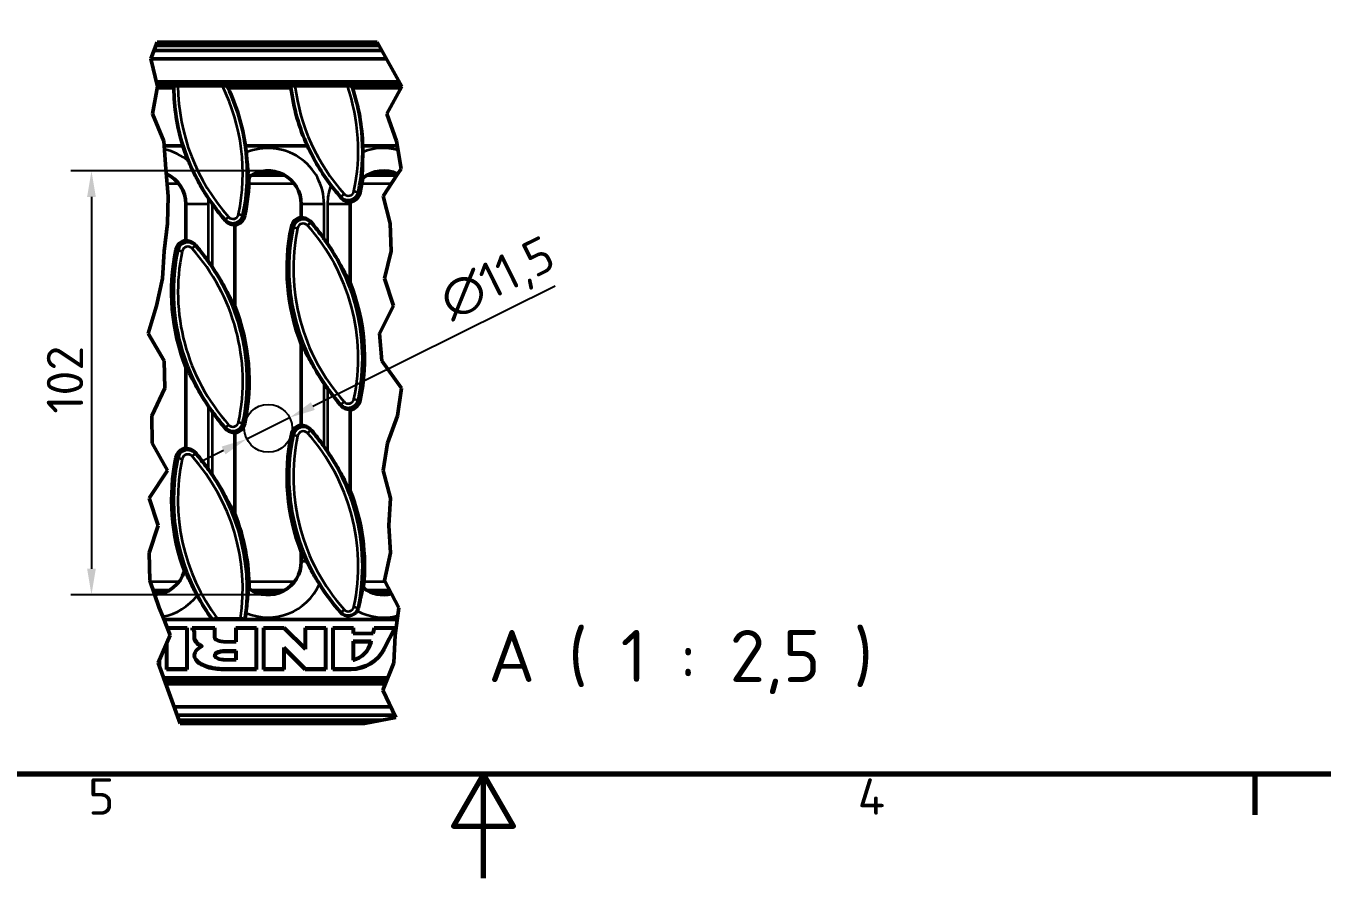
# Model space of a CAD drawing. Header units: millimetres. Extents: x 0 to 1485, y 0 to 1050.
# Drawn here: x 632.4 to 944.3, y 0 to 205.1 of the extents above; entities that cross this region are included whole.
import ezdxf

# ---------------------------------------------------------------- set-up
doc = ezdxf.new("R2010")
doc.units = ezdxf.units.MM
doc.header["$LTSCALE"] = 2.5
for name, color, linetype, lineweight in [('Bemaßung (ISO)', 7, 'Continuous', 25), ('Bruchlinie (ISO)', 7, 'Continuous', 50), ('Rahmen (ISO)', 7, 'Continuous', 70), ('Sichtbar (ISO)', 7, 'Continuous', 50), ('Sichtbar schmal (ISO)', 7, 'Continuous', 35), ('Skizziergeometrie (ISO)', 7, 'Continuous', 25), ('Symbol (ISO)', 7, 'Continuous', 25)]:
    doc.layers.add(name, color=color, linetype=linetype, lineweight=lineweight)
doc.styles.add('Notiztext (DIN)', font='isocpeur.ttf')
doc.styles.add('TXT 3_5', font='isocpeur.ttf')
doc.styles.add('TXT 5_0', font='isocpeur.ttf')
doc.dimstyles.new('Anrin Standard (DIN)', dxfattribs={"dimscale": 2.5, "dimtxt": 3.5, "dimasz": 2.5, "dimexe": 2, "dimexo": 0, "dimgap": 0.8, "dimtad": 1, "dimrnd": 1e-08, "dimtxsty": 'TXT 3_5', "dimcen": 0.09, "dimdle": 10, "dimclrd": 256, "dimclre": 256, "dimclrt": 256, "dimadec": 0, "dimazin": 2, "dimtfac": 0.714286, "dimtmove": 0, "dimatfit": 3, "dimfxl": 1, "dimtolj": 1, "dimlwd": -1, "dimlwe": -1, "dimarcsym": 0})

# ---------------------------------------------------------------- blocks, each defined once
blk = doc.blocks.new('Ränder Standardrahmen')
at = {"layer": 'Rahmen (ISO)'}
blk.add_line((371.25, 10), (371.25, 6.1), dxfattribs=at)
at = {"layer": 'Rahmen (ISO)', "flags": 128}
for points in [[(10, 10), (10, 410), (584, 410), (584, 10), (10, 10)], [(297, 0), (297, 10), (294.11, 5), (299.89, 5), (297, 10)]]:
    blk.add_lwpolyline(points, dxfattribs=at)
at = {"layer": 'Rahmen (ISO)', "char_height": 3.5, "attachment_point": 7, "style": 'Notiztext (DIN)'}
for s, insert in [('5', (258.95, 6.1)), ('4', (333.03, 6.1))]:
    blk.add_mtext(s, dxfattribs=dict(at, insert=insert))
blk = doc.blocks.new('*D41')
at = {"layer": 'Bemaßung (ISO)', "transparency": 16777216}
for p, q in [((690.69, 170.19), (643.19, 170.19)), ((648.19, 163.94), (648.19, 74.44)), ((690.69, 68.19), (643.19, 68.19))]:
    blk.add_line(p, q, dxfattribs=at)
for points in [[(647.14, 163.94), (649.23, 163.94), (648.19, 170.19)], [(647.14, 74.44), (649.23, 74.44), (648.19, 68.19)]]:
    blk.add_solid(points, dxfattribs=at)
at = {"layer": 'Defpoints', "color": 0, "transparency": 16777216}
for p in [(690.69, 170.19), (648.19, 68.19), (690.69, 68.19)]:
    blk.add_point(p, dxfattribs=at)
at = {"layer": 'Bemaßung (ISO)', "transparency": 16777216, "insert": (637.44, 111.75), "char_height": 8.75, "attachment_point": 1, "rotation": 90, "style": 'TXT 3_5'}
blk.add_mtext('\\A1;102', dxfattribs=at)
blk = doc.blocks.new('*D42')
at = {"layer": 'Bemaßung (ISO)', "transparency": 16777216}
for p, q in [((701.48, 113.59), (759.78, 142.55)), ((685.56, 105.68), (695.88, 110.81)), ((679.97, 102.9), (674.37, 100.12))]:
    blk.add_line(p, q, dxfattribs=at)
for points in [[(701.02, 114.52), (701.95, 112.66), (695.88, 110.81)], [(679.5, 103.84), (680.43, 101.97), (685.56, 105.68)]]:
    blk.add_solid(points, dxfattribs=at)
at = {"layer": 'Defpoints', "color": 0, "transparency": 16777216}
for p in [(695.88, 110.81), (685.56, 105.68)]:
    blk.add_point(p, dxfattribs=at)
at = {"layer": 'Bemaßung (ISO)', "transparency": 16777216, "insert": (730.88, 142.15), "char_height": 8.75, "attachment_point": 1, "rotation": 26.4182, "style": 'TXT 3_5'}
blk.add_mtext('\\A1;∅11,5', dxfattribs=at)

msp = doc.modelspace()

# ---------------------------------------------------------------- linework, layer by layer
at = {"layer": 'Bruchlinie (ISO)'}
for p, q in [((662.471, 197.13), (663.965, 201.192)), ((716.961, 201.192), (722.886, 190.525)), ((664.058, 190.525), (662.471, 197.13)), ((662.875, 183.92), (664.058, 190.525)), ((722.886, 190.525), (719.306, 183.92)), ((665.634, 177.316), (662.875, 183.92)), ((719.306, 183.92), (721.614, 177.316)), ((666.107, 170.711), (665.634, 177.316)), ((721.614, 177.316), (722.684, 170.711)), ((666.645, 164.106), (666.107, 170.711)), ((721.857, 169.437), (718.397, 164.106)), ((722.684, 170.711), (721.857, 169.437)), ((666.488, 157.501), (666.645, 164.106)), ((718.397, 164.106), (720.075, 157.501)), ((665.702, 150.897), (666.488, 157.501)), ((720.075, 157.501), (720.303, 150.897)), ((665.28, 144.292), (665.702, 150.897)), ((720.303, 150.897), (718.745, 144.292)), ((663.869, 137.687), (665.28, 144.292)), ((718.745, 144.292), (720.887, 137.687)), ((661.818, 131.082), (663.869, 137.687)), ((720.887, 137.687), (717.502, 131.082)), ((665.685, 124.477), (661.818, 131.082)), ((717.502, 131.082), (718.063, 124.477)), ((665.846, 117.873), (665.685, 124.477)), ((718.063, 124.477), (722.782, 117.873)), ((662.732, 111.268), (665.846, 117.873)), ((722.782, 117.873), (721.82, 111.268)), ((662.825, 104.663), (662.732, 111.268)), ((721.82, 111.268), (719.434, 104.663)), ((666.491, 98.058), (662.825, 104.663)), ((719.434, 104.663), (718.354, 98.058)), ((662.1, 91.454), (666.491, 98.058)), ((718.354, 98.058), (720.162, 91.454)), ((664.203, 84.849), (662.1, 91.454)), ((720.162, 91.454), (719.731, 84.849)), ((662.075, 78.244), (664.203, 84.849)), ((719.731, 84.849), (720.115, 78.244)), ((662.204, 71.639), (662.075, 78.244)), ((720.115, 78.244), (718.672, 71.639)), ((664.502, 65.034), (662.204, 71.639)), ((718.672, 71.639), (720.375, 68.423)), ((720.375, 68.423), (722.17, 65.034)), ((665.339, 62.936), (664.502, 65.034)), ((667.135, 58.43), (665.339, 62.936)), ((722.17, 65.034), (721.306, 58.43)), ((664.275, 51.825), (667.135, 58.43)), ((721.306, 58.43), (720.955, 51.825)), ((664.275, 51.825), (669.557, 37.192)), ((720.955, 51.825), (718.266, 45.22)), ((718.266, 45.22), (721.413, 38.615)), ((713.892, 37.192), (721.413, 38.615))]:
    msp.add_line(p, q, dxfattribs=at)
at = {"layer": 'Sichtbar (ISO)'}
for p, q in [((716.961, 201.192), (663.965, 201.192)), ((719.183, 197.192), (662.494, 197.192)), ((718.072, 199.192), (663.229, 199.192)), ((663.898, 191.192), (722.516, 191.192)), ((663.91, 191.139), (721.932, 191.139)), ((721.932, 190.744), (664.005, 190.744)), ((667.994, 190.692), (664.018, 190.692)), ((668.001, 190.687), (667.994, 190.692)), ((679.709, 190.639), (668.998, 190.639)), ((680.799, 190.692), (680.792, 190.687)), ((696.131, 190.692), (680.799, 190.692)), ((696.139, 190.687), (696.131, 190.692)), ((709.788, 190.639), (697.149, 190.639)), ((710.83, 190.692), (710.823, 190.687)), ((722.794, 190.692), (710.83, 190.692)), ((721.932, 190.744), (721.932, 191.139)), ((721.932, 191.139), (722.578, 191.081)), ((722.725, 190.816), (721.932, 190.744)), ((663.998, 190.192), (668, 190.192)), ((681.035, 190.192), (696.194, 190.192)), ((710.995, 190.192), (722.706, 190.192)), ((665.715, 176.192), (670.214, 176.192)), ((685.236, 176.192), (700.139, 176.192)), ((713.455, 176.192), (721.796, 176.192)), ((666.231, 169.192), (666.781, 169.192)), ((686.813, 169.192), (694.559, 169.192)), ((714.591, 169.192), (721.698, 169.192)), ((670.908, 162.192), (670.908, 153.464)), ((698.686, 162.192), (698.686, 159.02)), ((710.464, 143.228), (710.464, 162.192)), ((682.686, 137.672), (682.686, 157.141)), ((698.686, 128.489), (698.686, 109.02)), ((670.908, 122.934), (670.908, 103.464)), ((710.464, 93.228), (710.464, 112.697)), ((682.686, 87.672), (682.686, 107.141)), ((698.686, 78.489), (698.686, 76.192)), ((666.781, 69.192), (663.056, 69.192)), ((694.559, 69.192), (686.813, 69.192)), ((719.969, 69.192), (714.591, 69.192)), ((665.636, 62.192), (721.798, 62.192)), ((666.431, 60.197), (671.242, 60.197)), ((666.437, 60.181), (671.154, 60.181)), ((671.242, 60.197), (671.154, 60.181)), ((671.154, 60.181), (671.154, 50.381)), ((671.242, 60.197), (671.242, 50.222)), ((672.408, 59.698), (672.408, 60.197)), ((672.408, 60.197), (677.908, 60.197)), ((672.408, 60.197), (672.496, 60.181)), ((672.496, 59.85), (672.496, 60.181)), ((672.496, 60.181), (677.821, 60.181)), ((672.996, 57.941), (672.996, 59.271)), ((677.908, 60.197), (677.821, 60.181)), ((677.821, 60.181), (677.821, 57.941)), ((677.908, 60.197), (677.908, 57.869)), ((678.528, 62.367), (684.06, 62.367)), ((682.908, 56.872), (682.908, 60.197)), ((682.908, 60.197), (687.908, 60.197)), ((682.908, 60.197), (682.996, 60.181)), ((682.996, 56.856), (682.996, 60.181)), ((682.996, 60.181), (687.821, 60.181)), ((687.908, 60.197), (687.821, 60.181)), ((687.821, 60.181), (687.821, 50.381)), ((687.908, 60.197), (687.908, 50.222)), ((689.575, 50.222), (689.575, 60.197)), ((689.575, 60.197), (694.575, 60.197)), ((689.575, 60.197), (689.663, 60.181)), ((689.663, 50.381), (689.663, 60.181)), ((689.663, 60.181), (694.539, 60.181)), ((694.575, 60.197), (694.539, 60.181)), ((694.539, 60.181), (699.663, 55.07)), ((694.575, 60.197), (699.575, 55.21)), ((699.575, 55.21), (699.575, 60.197)), ((699.575, 60.197), (704.575, 60.197)), ((699.575, 60.197), (699.663, 60.181)), ((699.663, 55.07), (699.663, 60.181)), ((699.663, 60.181), (704.488, 60.181)), ((704.575, 60.197), (704.488, 60.181)), ((704.488, 60.181), (704.488, 50.381)), ((704.575, 60.197), (704.575, 50.222)), ((706.242, 50.222), (706.242, 60.197)), ((706.242, 60.197), (711.242, 60.197)), ((706.242, 60.197), (706.329, 60.181)), ((706.329, 50.381), (706.329, 60.181)), ((706.329, 60.181), (711.154, 60.181)), ((711.242, 60.197), (711.154, 60.181)), ((711.154, 60.181), (711.154, 58.851)), ((711.242, 60.197), (711.242, 58.867)), ((715.908, 58.867), (716.242, 60.197)), ((715.977, 58.851), (716.31, 60.181)), ((716.242, 60.197), (721.242, 60.197)), ((716.242, 60.197), (716.31, 60.181)), ((716.31, 60.181), (721.1, 60.181)), ((721.1, 60.181), (718.664, 55.32)), ((721.242, 60.197), (718.742, 55.21)), ((721.242, 60.197), (721.1, 60.181)), ((666.242, 50.222), (666.242, 56.367)), ((666.329, 50.381), (666.329, 56.569)), ((672.908, 57.869), (672.908, 59.199)), ((680.408, 56.872), (682.908, 56.872)), ((680.408, 56.856), (682.996, 56.856)), ((682.908, 56.872), (682.996, 56.856)), ((711.242, 58.867), (711.154, 58.851)), ((711.154, 58.851), (715.977, 58.851)), ((711.154, 52.41), (711.154, 57.031)), ((711.242, 56.872), (711.154, 57.031)), ((711.154, 57.031), (715.521, 57.031)), ((711.242, 58.867), (715.908, 58.867)), ((711.242, 56.872), (711.242, 52.454)), ((715.408, 56.872), (711.242, 56.872)), ((715.374, 56.733), (715.408, 56.872)), ((715.408, 56.872), (715.521, 57.031)), ((715.521, 57.031), (715.458, 56.783)), ((715.908, 58.867), (715.977, 58.851)), ((680.408, 54.703), (682.996, 54.703)), ((682.908, 54.545), (680.408, 54.545)), ((682.908, 54.545), (682.996, 54.703)), ((682.908, 52.55), (682.908, 54.545)), ((682.996, 54.703), (682.996, 52.534)), ((699.611, 50.381), (694.488, 55.492)), ((694.575, 55.21), (694.488, 55.492)), ((694.488, 55.492), (694.488, 50.381)), ((699.575, 50.222), (694.575, 55.21)), ((694.575, 55.21), (694.575, 50.222)), ((699.575, 55.21), (699.663, 55.07)), ((664.488, 52.316), (664.488, 51.236)), ((664.575, 52.518), (664.575, 50.993)), ((666.242, 50.222), (666.329, 50.381)), ((671.242, 50.222), (666.242, 50.222)), ((671.154, 50.381), (666.329, 50.381)), ((671.242, 50.222), (671.154, 50.381)), ((687.821, 50.381), (679.908, 50.381)), ((687.908, 50.222), (679.908, 50.222)), ((680.408, 52.55), (682.908, 52.55)), ((682.996, 52.534), (680.408, 52.534)), ((682.908, 52.55), (682.996, 52.534)), ((687.908, 50.222), (687.821, 50.381)), ((689.575, 50.222), (689.663, 50.381)), ((694.575, 50.222), (689.575, 50.222)), ((694.488, 50.381), (689.663, 50.381)), ((694.575, 50.222), (694.488, 50.381)), ((699.575, 50.222), (699.611, 50.381)), ((704.575, 50.222), (699.575, 50.222)), ((704.488, 50.381), (699.611, 50.381)), ((704.575, 50.222), (704.488, 50.381)), ((706.242, 50.222), (706.329, 50.381)), ((710.652, 50.222), (706.242, 50.222)), ((710.652, 50.381), (706.329, 50.381)), ((665.586, 48.192), (719.475, 48.192)), ((719.272, 47.692), (665.767, 47.692)), ((665.786, 47.639), (719.046, 47.639)), ((719.046, 47.244), (665.929, 47.244)), ((719.068, 47.192), (665.947, 47.192)), ((719.046, 47.639), (719.243, 47.621)), ((719.046, 47.244), (719.046, 47.639)), ((719.091, 47.248), (719.046, 47.244)), ((668.113, 41.192), (720.186, 41.192)), ((668.835, 39.192), (721.139, 39.192)), ((669.557, 37.192), (713.892, 37.192))]:
    msp.add_line(p, q, dxfattribs=at)
for centre, radius, start, end in [((716.98, 191.07), 48.988, 180.44209, 181.02694), ((636.615, 169.536), 48.988, 24.93899, 25.58564), ((744.758, 196.625), 48.988, 186.95694, 187.54645), ((664.393, 175.092), 48.988, 17.95353, 18.56935), ((716.98, 191.07), 49.075, 197.64797, 202.17556), ((636.615, 169.536), 49.075, 5.9238, 7.79471), ((744.758, 196.625), 49.075, 204.60582, 217.44438), ((664.393, 175.092), 49.075, 359.55224, 1.28461), ((662.908, 162.192), 8, 0, 65.64508), ((636.615, 169.536), 49.513, 348.215, 359.10369), ((690.686, 162.192), 8, 0, 124.79339), ((718.464, 162.192), 8, 64.90471, 128.76618), ((664.393, 175.092), 49.513, 348.215, 352.26714), ((716.98, 191.07), 49.075, 214.03523, 215.86531), ((718.464, 162.192), 8, 176.36029, 180), ((710.01, 165.574), 2.913, 279.2831, 348.215), ((682.233, 160.018), 2.913, 278.9616, 348.215), ((744.758, 146.625), 49.513, 168.215, 201.48707), ((699.14, 156.143), 2.913, 98.9616, 168.215), ((671.362, 150.587), 2.913, 98.9616, 168.215), ((664.393, 125.092), 49.075, 34.18932, 35.86414), ((716.98, 141.07), 49.513, 168.215, 201.48707), ((636.615, 119.536), 49.075, 34.18932, 35.86414), ((664.393, 125.092), 49.513, 348.215, 21.48707), ((636.615, 119.536), 49.513, 348.215, 21.48707), ((744.758, 146.625), 49.075, 214.18932, 215.86414), ((716.98, 141.07), 49.075, 214.18932, 215.86414), ((710.01, 115.574), 2.913, 278.9616, 348.215), ((682.233, 110.018), 2.913, 278.9616, 348.215), ((744.758, 96.625), 49.513, 168.215, 201.48707), ((699.14, 106.143), 2.913, 98.9616, 168.215), ((671.362, 100.587), 2.913, 98.9616, 168.215), ((664.393, 75.092), 49.075, 34.18932, 35.86414), ((716.98, 91.07), 49.513, 168.215, 200.35163), ((636.615, 69.536), 49.075, 34.18932, 35.86414), ((664.393, 75.092), 49.513, 353.89055, 21.48707), ((636.615, 69.536), 49.513, 0.09475, 21.48707), ((690.686, 76.192), 8, 235.25884, 0), ((662.908, 76.192), 8, 273.51288, 342.98103), ((744.758, 96.625), 49.075, 211.76556, 221.785), ((718.464, 76.192), 8, 232.77023, 283.82329), ((716.98, 91.07), 49.075, 207.98404, 216.04675), ((636.615, 69.536), 49.075, 351.39317, 353.30397), ((710.01, 65.574), 2.475, 221.785, 328.90769)]:
    msp.add_arc(centre, radius, start, end, dxfattribs=at)
for centre, major_axis, ratio, start_param, end_param in [((716.98, 190.764), (0, -48.984), 0.9999805, 4.7240639, 5.0144434), ((636.615, 169.229), (0, 49.119), 0.9999805, 4.8546212, 5.1533156), ((744.758, 196.319), (0, -48.949), 0.9999805, 4.8379018, 5.1361524), ((664.393, 174.785), (0, 49.084), 0.9999805, 4.7410569, 5.0316765), ((672.408, 59.199), (0.5, 0), 0.9974587, 0, 1.5707963), ((672.408, 59.271), (0.587, 0), 0.9974587, 0, 1.4213206), ((709.575, 58.25), (6.064, 0), 0.9974587, 4.9758248, 6.0382066), ((709.575, 58.179), (5.977, 0), 0.9974587, 4.994984, 6.0382066), ((674.648, 55.812), (0.0875, 0), 0.9974587, 5.2094579, 7.3641721), ((710.652, 59.316), (-8.958, 0), 0.9974587, 1.5707963, 2.677945), ((710.652, 59.244), (-9.045, 0), 0.9974587, 1.5707963, 2.677945)]:
    msp.add_ellipse(centre, major_axis=major_axis, ratio=ratio, start_param=start_param, end_param=end_param, dxfattribs=at)
for points, knots in [([(668.998, 190.639), (668.875, 190.639), (668.729, 190.641), (668.501, 190.646), (668.378, 190.65), (668.204, 190.659), (668.121, 190.666), (668.037, 190.676), (668.01, 190.682), (668.001, 190.687)], [0.44457958, 0.44457958, 0.44457958, 0.44457958, 0.48159077, 0.48159077, 0.51863535, 0.51863535, 0.55570978, 0.55570978, 0.58435615, 0.58435615, 0.58435615, 0.58435615]), ([(680.792, 190.687), (680.785, 190.682), (680.76, 190.677), (680.677, 190.666), (680.592, 190.66), (680.407, 190.651), (680.273, 190.646), (680.018, 190.641), (679.851, 190.639), (679.709, 190.639)], [0.00843613, 0.00843613, 0.00843613, 0.00843613, 0.03581919, 0.03581919, 0.07308382, 0.07308382, 0.11281589, 0.11281589, 0.15533066, 0.15533066, 0.15533066, 0.15533066]), ([(697.149, 190.639), (697.024, 190.639), (696.877, 190.641), (696.647, 190.646), (696.522, 190.65), (696.345, 190.659), (696.261, 190.666), (696.176, 190.676), (696.148, 190.682), (696.139, 190.687)], [0.44601918, 0.44601918, 0.44601918, 0.44601918, 0.4834233, 0.4834233, 0.52082212, 0.52082212, 0.5580742, 0.5580742, 0.58664246, 0.58664246, 0.58664246, 0.58664246]), ([(710.823, 190.687), (710.816, 190.682), (710.79, 190.677), (710.708, 190.666), (710.625, 190.66), (710.446, 190.65), (710.317, 190.646), (710.076, 190.641), (709.92, 190.639), (709.788, 190.639)], [0.00843851, 0.00843851, 0.00843851, 0.00843851, 0.03642267, 0.03642267, 0.07349263, 0.07349263, 0.11179397, 0.11179397, 0.15154273, 0.15154273, 0.15154273, 0.15154273]), ([(713.466, 174.708), (713.462, 174.182), (713.455, 173.658), (713.436, 172.636), (713.424, 172.14), (713.393, 170.924), (713.373, 170.269), (713.359, 169.354), (713.36, 169.016), (713.389, 168.577), (713.415, 168.455), (713.455, 168.429)], [-0.83977515, -0.83977515, -0.83977515, -0.83977515, -0.69544149, -0.69544149, -0.55146659, -0.55146659, -0.32238589, -0.32238589, -0.14930156, -0.14930156, 0, 0, 0, 0]), ([(676.312, 163.602), (676, 164.064), (675.694, 164.531), (675.125, 165.432), (674.856, 165.872), (674.243, 166.912), (673.917, 167.497), (673.261, 168.737), (672.956, 169.35), (672.255, 170.837), (671.885, 171.687), (671.535, 172.547)], [-0.99820779, -0.99820779, -0.99820779, -0.99820779, -0.83331387, -0.83331387, -0.68274343, -0.68274343, -0.48216198, -0.48216198, -0.2785039, -0.2785039, 0, 0, 0, 0]), ([(685.428, 174.601), (685.471, 174.187), (685.512, 173.773), (685.591, 172.961), (685.628, 172.563), (685.727, 171.476), (685.784, 170.826), (685.886, 169.828), (685.931, 169.448), (686.024, 168.936), (686.071, 168.791), (686.121, 168.762)], [-0.84771575, -0.84771575, -0.84771575, -0.84771575, -0.72308485, -0.72308485, -0.59820571, -0.59820571, -0.36768635, -0.36768635, -0.17591504, -0.17591504, 0, 0, 0, 0]), ([(708.107, 163.873), (707.784, 164.268), (707.448, 164.683), (706.673, 165.654), (706.232, 166.218), (705.795, 166.788)], [-0.38546058, -0.38546058, -0.38546058, -0.38546058, -0.2155039, -0.2155039, 0, 0, 0, 0]), ([(710.48, 162.7), (710.432, 162.741), (710.303, 162.764), (709.929, 162.833), (709.66, 162.883), (709.087, 163.096), (708.806, 163.241), (708.385, 163.572), (708.238, 163.714), (708.107, 163.873)], [-0.5550887, -0.5550887, -0.5550887, -0.5550887, -0.44604874, -0.44604874, -0.31965446, -0.31965446, -0.20692981, -0.20692981, -0.13951763, -0.13951763, -0.13951763, -0.13951763]), ([(680.324, 158.313), (680.118, 158.562), (679.906, 158.82), (678.983, 159.959), (678.249, 160.904), (677.497, 161.923), (677.399, 162.057), (677.301, 162.192)], [0.63592099, 0.63592099, 0.63592099, 0.63592099, 0.73601981, 0.73601981, 1.06711662, 1.06711662, 1.11633714, 1.11633714, 1.11633714, 1.11633714]), ([(682.686, 157.141), (682.643, 157.176), (682.536, 157.201), (682.146, 157.274), (681.817, 157.332), (681.317, 157.543), (681.165, 157.617), (680.857, 157.81), (680.702, 157.928), (680.483, 158.133), (680.402, 158.219), (680.324, 158.313)], [1.75499496, 1.75499496, 1.75499496, 1.75499496, 1.89264701, 1.89264701, 2.07209446, 2.07209446, 2.13653076, 2.13653076, 2.20096706, 2.20096706, 2.2396712, 2.2396712, 2.2396712, 2.2396712]), ([(698.686, 159.02), (698.729, 158.985), (698.836, 158.961), (699.226, 158.887), (699.555, 158.829), (700.056, 158.619), (700.208, 158.544), (700.515, 158.352), (700.671, 158.233), (700.889, 158.028), (700.971, 157.942), (701.049, 157.849)], [1.75499496, 1.75499496, 1.75499496, 1.75499496, 1.89264701, 1.89264701, 2.07209446, 2.07209446, 2.13653076, 2.13653076, 2.20096706, 2.20096706, 2.2396712, 2.2396712, 2.2396712, 2.2396712]), ([(701.049, 157.849), (701.255, 157.599), (701.466, 157.341), (702.389, 156.203), (703.124, 155.258), (703.906, 154.197), (704.034, 154.022), (704.163, 153.843)], [0.63592099, 0.63592099, 0.63592099, 0.63592099, 0.73601981, 0.73601981, 1.06711662, 1.06711662, 1.13164015, 1.13164015, 1.13164015, 1.13164015]), ([(670.908, 153.464), (670.951, 153.43), (671.058, 153.405), (671.448, 153.332), (671.778, 153.273), (672.278, 153.063), (672.43, 152.988), (672.738, 152.796), (672.893, 152.678), (673.112, 152.473), (673.193, 152.387), (673.271, 152.293)], [1.75499496, 1.75499496, 1.75499496, 1.75499496, 1.89264701, 1.89264701, 2.07209446, 2.07209446, 2.13653076, 2.13653076, 2.20096706, 2.20096706, 2.2396712, 2.2396712, 2.2396712, 2.2396712]), ([(673.271, 152.293), (673.477, 152.044), (673.689, 151.786), (674.611, 150.647), (675.346, 149.702), (676.128, 148.642), (676.257, 148.466), (676.386, 148.287)], [0.63592099, 0.63592099, 0.63592099, 0.63592099, 0.73601981, 0.73601981, 1.06711662, 1.06711662, 1.13164015, 1.13164015, 1.13164015, 1.13164015]), ([(704.987, 152.668), (705.682, 151.645), (706.386, 150.541), (707.819, 148.134), (708.526, 146.829), (709.479, 144.988), (709.879, 144.18), (710.218, 143.559), (710.292, 143.431), (710.403, 143.267), (710.442, 143.226), (710.464, 143.228)], [3.5624746, 3.5624746, 3.5624746, 3.5624746, 3.9247289, 3.9247289, 4.355561, 4.355561, 4.6258932, 4.6258932, 4.7021961, 4.7021961, 4.7731285, 4.7731285, 4.7731285, 4.7731285]), ([(677.209, 147.113), (677.904, 146.089), (678.608, 144.986), (680.041, 142.578), (680.748, 141.273), (681.701, 139.432), (682.102, 138.624), (682.44, 138.003), (682.514, 137.875), (682.625, 137.711), (682.665, 137.67), (682.686, 137.672)], [3.5624746, 3.5624746, 3.5624746, 3.5624746, 3.9247289, 3.9247289, 4.355561, 4.355561, 4.6258932, 4.6258932, 4.7021961, 4.7021961, 4.7731285, 4.7731285, 4.7731285, 4.7731285]), ([(704.163, 119.049), (703.468, 120.072), (702.764, 121.176), (701.331, 123.583), (700.624, 124.888), (699.672, 126.729), (699.271, 127.537), (698.932, 128.158), (698.858, 128.286), (698.747, 128.45), (698.708, 128.491), (698.686, 128.489)], [3.5624746, 3.5624746, 3.5624746, 3.5624746, 3.9247289, 3.9247289, 4.355561, 4.355561, 4.6258932, 4.6258932, 4.7021961, 4.7021961, 4.7731285, 4.7731285, 4.7731285, 4.7731285]), ([(676.386, 113.493), (675.69, 114.516), (674.986, 115.62), (673.554, 118.028), (672.846, 119.333), (671.894, 121.174), (671.493, 121.981), (671.154, 122.602), (671.081, 122.73), (670.97, 122.895), (670.93, 122.935), (670.908, 122.934)], [3.5624746, 3.5624746, 3.5624746, 3.5624746, 3.9247289, 3.9247289, 4.355561, 4.355561, 4.6258932, 4.6258932, 4.7021961, 4.7021961, 4.7731285, 4.7731285, 4.7731285, 4.7731285]), ([(708.102, 113.868), (707.896, 114.118), (707.684, 114.376), (706.761, 115.514), (706.027, 116.459), (705.244, 117.519), (705.116, 117.695), (704.987, 117.874)], [0.63592099, 0.63592099, 0.63592099, 0.63592099, 0.73601981, 0.73601981, 1.06711662, 1.06711662, 1.13164015, 1.13164015, 1.13164015, 1.13164015]), ([(680.324, 108.313), (680.118, 108.562), (679.906, 108.82), (678.983, 109.959), (678.249, 110.904), (677.467, 111.964), (677.338, 112.14), (677.209, 112.318)], [0.63592099, 0.63592099, 0.63592099, 0.63592099, 0.73601981, 0.73601981, 1.06711662, 1.06711662, 1.13164015, 1.13164015, 1.13164015, 1.13164015]), ([(710.464, 112.697), (710.421, 112.732), (710.314, 112.756), (709.924, 112.83), (709.595, 112.888), (709.095, 113.098), (708.943, 113.173), (708.635, 113.365), (708.479, 113.484), (708.261, 113.689), (708.179, 113.774), (708.102, 113.868)], [1.75499496, 1.75499496, 1.75499496, 1.75499496, 1.89264701, 1.89264701, 2.07209446, 2.07209446, 2.13653076, 2.13653076, 2.20096706, 2.20096706, 2.2396712, 2.2396712, 2.2396712, 2.2396712]), ([(682.686, 107.141), (682.643, 107.176), (682.536, 107.201), (682.146, 107.274), (681.817, 107.332), (681.317, 107.543), (681.165, 107.617), (680.857, 107.81), (680.702, 107.928), (680.483, 108.133), (680.402, 108.219), (680.324, 108.313)], [1.75499496, 1.75499496, 1.75499496, 1.75499496, 1.89264701, 1.89264701, 2.07209446, 2.07209446, 2.13653076, 2.13653076, 2.20096706, 2.20096706, 2.2396712, 2.2396712, 2.2396712, 2.2396712]), ([(698.686, 109.02), (698.729, 108.985), (698.836, 108.961), (699.226, 108.887), (699.555, 108.829), (700.056, 108.619), (700.208, 108.544), (700.515, 108.352), (700.671, 108.233), (700.889, 108.028), (700.971, 107.942), (701.049, 107.849)], [1.75499496, 1.75499496, 1.75499496, 1.75499496, 1.89264701, 1.89264701, 2.07209446, 2.07209446, 2.13653076, 2.13653076, 2.20096706, 2.20096706, 2.2396712, 2.2396712, 2.2396712, 2.2396712]), ([(701.049, 107.849), (701.255, 107.599), (701.466, 107.341), (702.389, 106.203), (703.124, 105.258), (703.906, 104.197), (704.034, 104.022), (704.163, 103.843)], [0.63592099, 0.63592099, 0.63592099, 0.63592099, 0.73601981, 0.73601981, 1.06711662, 1.06711662, 1.13164015, 1.13164015, 1.13164015, 1.13164015]), ([(670.908, 103.464), (670.951, 103.43), (671.058, 103.405), (671.448, 103.332), (671.778, 103.273), (672.278, 103.063), (672.43, 102.988), (672.738, 102.796), (672.893, 102.678), (673.112, 102.473), (673.193, 102.387), (673.271, 102.293)], [1.75499496, 1.75499496, 1.75499496, 1.75499496, 1.89264701, 1.89264701, 2.07209446, 2.07209446, 2.13653076, 2.13653076, 2.20096706, 2.20096706, 2.2396712, 2.2396712, 2.2396712, 2.2396712]), ([(673.271, 102.293), (673.477, 102.044), (673.689, 101.786), (674.611, 100.647), (675.346, 99.702), (676.128, 98.642), (676.257, 98.466), (676.386, 98.287)], [0.63592099, 0.63592099, 0.63592099, 0.63592099, 0.73601981, 0.73601981, 1.06711662, 1.06711662, 1.13164015, 1.13164015, 1.13164015, 1.13164015]), ([(704.987, 102.668), (705.682, 101.645), (706.386, 100.541), (707.819, 98.134), (708.526, 96.829), (709.479, 94.988), (709.879, 94.18), (710.218, 93.559), (710.292, 93.431), (710.403, 93.267), (710.442, 93.226), (710.464, 93.228)], [3.5624746, 3.5624746, 3.5624746, 3.5624746, 3.9247289, 3.9247289, 4.355561, 4.355561, 4.6258932, 4.6258932, 4.7021961, 4.7021961, 4.7731285, 4.7731285, 4.7731285, 4.7731285]), ([(677.209, 97.113), (677.904, 96.089), (678.608, 94.986), (680.041, 92.578), (680.748, 91.273), (681.701, 89.432), (682.102, 88.624), (682.44, 88.003), (682.514, 87.875), (682.625, 87.711), (682.665, 87.67), (682.686, 87.672)], [3.5624746, 3.5624746, 3.5624746, 3.5624746, 3.9247289, 3.9247289, 4.355561, 4.355561, 4.6258932, 4.6258932, 4.7021961, 4.7021961, 4.7731285, 4.7731285, 4.7731285, 4.7731285]), ([(699.95, 76.192), (699.687, 76.702), (699.446, 77.181), (699.114, 77.823), (698.986, 78.066), (698.789, 78.399), (698.719, 78.492), (698.686, 78.489)], [1.15075263, 1.15075263, 1.15075263, 1.15075263, 1.33280125, 1.33280125, 1.44566976, 1.44566976, 1.55314882, 1.55314882, 1.55314882, 1.55314882]), ([(703.034, 70.79), (702.354, 71.887), (701.767, 72.885), (700.79, 74.6), (700.327, 75.459), (699.95, 76.192)], [-0.50305137, -0.50305137, -0.50305137, -0.50305137, -0.28176092, -0.28176092, 0, 0, 0, 0]), ([(673.643, 68.042), (673.359, 68.577), (673.08, 69.111), (672.544, 70.153), (672.288, 70.66), (671.711, 71.808), (671.42, 72.394), (671.024, 73.162), (670.877, 73.435), (670.67, 73.765), (670.6, 73.849), (670.558, 73.85)], [-0.84457656, -0.84457656, -0.84457656, -0.84457656, -0.68304025, -0.68304025, -0.52116384, -0.52116384, -0.29205806, -0.29205806, -0.13201499, -0.13201499, 0, 0, 0, 0]), ([(686.127, 69.618), (686.074, 69.587), (686.022, 69.43), (685.922, 68.897), (685.873, 68.528), (685.756, 67.518), (685.686, 66.829), (685.531, 65.361), (685.446, 64.59), (685.355, 63.814)], [-0.84847316, -0.84847316, -0.84847316, -0.84847316, -0.66283823, -0.66283823, -0.47724944, -0.47724944, -0.23448502, -0.23448502, 0, 0, 0, 0]), ([(713.624, 69.822), (713.566, 69.795), (713.498, 69.644), (713.339, 69.125), (713.25, 68.764), (713.027, 67.785), (712.888, 67.129), (712.64, 65.982), (712.541, 65.529), (712.439, 65.067)], [-0.84066983, -0.84066983, -0.84066983, -0.84066983, -0.65304242, -0.65304242, -0.46580905, -0.46580905, -0.22987936, -0.22987936, -0.08609068, -0.08609068, -0.08609068, -0.08609068]), ([(712.439, 65.067), (712.414, 64.958), (712.383, 64.85), (712.287, 64.588), (712.216, 64.438), (712.13, 64.296)], [-0.083903545, -0.083903545, -0.083903545, -0.083903545, -0.04982625, -0.04982625, 0, 0, 0, 0]), ([(677.349, 62.287), (677.353, 62.295), (677.376, 62.303), (677.456, 62.321), (677.543, 62.331), (677.738, 62.347), (677.884, 62.355), (678.17, 62.364), (678.364, 62.367), (678.528, 62.367)], [0.00845278, 0.00845278, 0.00845278, 0.00845278, 0.0346287, 0.0346287, 0.07195182, 0.07195182, 0.11449499, 0.11449499, 0.16360567, 0.16360567, 0.16360567, 0.16360567]), ([(684.06, 62.367), (684.185, 62.367), (684.332, 62.364), (684.562, 62.356), (684.685, 62.349), (684.859, 62.333), (684.94, 62.323), (685.022, 62.305), (685.048, 62.296), (685.055, 62.287)], [0.44837847, 0.44837847, 0.44837847, 0.44837847, 0.48587956, 0.48587956, 0.52298736, 0.52298736, 0.55993098, 0.55993098, 0.58852517, 0.58852517, 0.58852517, 0.58852517]), ([(674.689, 55.889), (674.556, 55.959), (674.43, 56.033), (674.234, 56.158), (674.159, 56.208), (673.839, 56.438), (673.631, 56.626), (673.36, 56.944), (673.271, 57.07), (673.134, 57.319), (673.083, 57.44), (673.014, 57.688), (672.996, 57.815), (672.996, 57.941)], [-0.6949133, -0.6949133, -0.6949133, -0.6949133, -0.6106505, -0.6106505, -0.55498972, -0.55498972, -0.36222206, -0.36222206, -0.23855288, -0.23855288, -0.12118626, -0.12118626, 0, 0, 0, 0]), ([(677.821, 57.941), (677.821, 57.863), (677.841, 57.786), (677.9, 57.666), (677.931, 57.619), (678.094, 57.422), (678.293, 57.288), (678.712, 57.109), (678.9, 57.049), (679.298, 56.955), (679.507, 56.919), (679.946, 56.869), (680.177, 56.856), (680.408, 56.856)], [-3.1415927, -3.1415927, -3.1415927, -3.1415927, -2.9511233, -2.9511233, -2.8253065, -2.8253065, -2.3895705, -2.3895705, -2.1100262, -2.1100262, -1.8447282, -1.8447282, -1.5707963, -1.5707963, -1.5707963, -1.5707963]), ([(677.908, 57.869), (677.908, 57.674), (678.057, 57.478), (678.784, 57.044), (679.59, 56.872), (680.408, 56.872)], [-3.1415927, -3.1415927, -3.1415927, -3.1415927, -2.552544, -2.552544, -1.5707963, -1.5707963, -1.5707963, -1.5707963]), ([(679.908, 50.381), (679.264, 50.381), (678.62, 50.424), (677.591, 50.564), (677.193, 50.637), (675.494, 51.037), (674.401, 51.555), (673.528, 52.361), (673.359, 52.567), (673.116, 52.984), (673.043, 53.197), (672.984, 53.614), (672.995, 53.816), (673.104, 54.22), (673.201, 54.42), (673.623, 55.021), (674.083, 55.407), (674.689, 55.735)], [-1.5707963, -1.5707963, -1.5707963, -1.5707963, -1.2929744, -1.2929744, -1.1094559, -1.1094559, -0.4738838, -0.4738838, -0.2700097, -0.2700097, -0.0661356, -0.0661356, 0.1273485, 0.1273485, 0.3208326, 0.3208326, 0.7203944, 0.7203944, 0.7203944, 0.7203944]), ([(680.408, 52.534), (679.745, 52.534), (678.757, 52.697), (677.981, 53.155), (677.821, 53.459), (677.821, 53.857), (677.998, 54.076), (678.763, 54.533), (679.579, 54.703), (680.408, 54.703)], [-1.5707963, -1.5707963, -1.5707963, -1.5707963, -0.7853982, -0.3926991, 0, 0, 0.5890486, 0.5890486, 1.5707963, 1.5707963, 1.5707963, 1.5707963]), ([(680.408, 54.545), (679.59, 54.545), (678.784, 54.373), (678.057, 53.938), (677.908, 53.743), (677.908, 53.417), (678.039, 53.156), (678.779, 52.712), (679.754, 52.55), (680.408, 52.55)], [-1.5707963, -1.5707963, -1.5707963, -1.5707963, -0.5890486, -0.5890486, 0, 0, 0.3926991, 0.7853982, 1.5707963, 1.5707963, 1.5707963, 1.5707963])]:
    msp.add_open_spline(points, degree=3, knots=knots, dxfattribs=at)
for points, degree in [([(677.301, 162.192), (677.27, 162.234), (677.24, 162.276), (677.21, 162.318)], 3), ([(672.408, 59.698), (672.449, 59.771), (672.496, 59.85)], 2), ([(685.055, 62.287), (685.096, 62.239), (685.137, 62.192)], 2), ([(674.648, 55.74), (674.091, 56.036), (673.213, 56.714), (672.908, 57.484), (672.908, 57.869)], 3), ([(679.908, 50.222), (678.572, 50.222), (675.902, 50.596), (673.174, 52.099), (672.596, 54.064), (673.766, 55.263), (674.648, 55.74)], 3)]:
    msp.add_open_spline(points, degree=degree, dxfattribs=at)
for points, weights in [([(677.301, 62.192), (677.325, 62.239), (677.349, 62.287)], [1, 1.0000000004, 1]), ([(711.242, 52.454), (711.198, 52.431), (711.154, 52.41)], [0.999999999999, 0.999999999997, 0.999999999999])]:
    msp.add_rational_spline(points, weights, degree=2, dxfattribs=at)
at = {"layer": 'Sichtbar schmal (ISO)'}
for p, q in [((717.517, 200.192), (663.597, 200.192)), ((663.781, 200.692), (717.239, 200.692)), ((663.22, 199.166), (718.087, 199.166)), ((722.238, 191.692), (663.777, 191.692)), ((693.47, 169.692), (687.902, 169.692)), ((721.248, 169.692), (715.68, 169.692)), ((669.225, 167.101), (666.401, 167.101)), ((697.003, 167.101), (686.067, 167.101)), ((720.341, 167.101), (713.256, 167.101)), ((708.107, 163.873), (708.979, 164.652)), ((711.365, 165.291), (712.861, 164.979)), ((676.386, 162.192), (670.908, 162.192)), ((676.386, 148.287), (676.386, 162.192)), ((677.301, 162.192), (677.209, 162.192)), ((677.209, 162.192), (677.209, 147.113)), ((680.324, 158.313), (681.201, 159.096)), ((683.587, 159.736), (685.084, 159.424)), ((704.163, 162.192), (698.686, 162.192)), ((704.163, 153.843), (704.163, 162.192)), ((710.464, 162.192), (704.987, 162.192)), ((704.987, 162.192), (704.987, 152.668)), ((696.289, 156.738), (697.785, 156.426)), ((701.049, 157.849), (700.172, 157.065)), ((668.511, 151.182), (670.008, 150.87)), ((673.271, 152.293), (672.394, 151.509)), ((704.163, 103.843), (704.163, 119.049)), ((704.987, 117.874), (704.987, 102.668)), ((676.386, 98.287), (676.386, 113.493)), ((677.209, 112.318), (677.209, 97.113)), ((708.102, 113.868), (708.979, 114.652)), ((711.365, 115.291), (712.861, 114.979)), ((683.587, 109.736), (685.084, 109.424)), ((680.324, 108.313), (681.201, 109.096)), ((696.289, 106.738), (697.785, 106.426)), ((701.049, 107.849), (700.172, 107.065)), ((668.511, 101.182), (670.008, 100.87)), ((673.271, 102.293), (672.394, 101.509)), ((699.95, 76.192), (698.686, 76.192)), ((669.225, 71.283), (662.328, 71.283)), ((663.23, 68.692), (665.692, 68.692)), ((697.003, 71.283), (686.097, 71.283)), ((687.902, 68.692), (693.47, 68.692)), ((718.861, 71.283), (713.758, 71.283)), ((715.68, 68.692), (720.233, 68.692)), ((708.165, 63.925), (708.979, 64.652)), ((711.365, 65.291), (712.439, 65.067)), ((672.908, 59.199), (672.996, 59.271)), ((672.908, 57.869), (672.996, 57.941)), ((677.908, 57.869), (677.821, 57.941)), ((680.408, 56.872), (680.408, 56.856)), ((715.374, 56.733), (715.458, 56.783)), ((674.648, 55.74), (674.689, 55.889)), ((674.648, 55.74), (674.689, 55.735)), ((680.408, 54.545), (680.408, 54.703)), ((718.742, 55.21), (718.664, 55.32)), ((679.908, 50.222), (679.908, 50.381)), ((680.408, 52.55), (680.408, 52.534)), ((710.652, 50.222), (710.652, 50.381)), ((666.128, 46.692), (718.865, 46.692)), ((721.126, 39.217), (668.826, 39.217)), ((669.196, 38.192), (719.175, 38.192)), ((716.534, 37.692), (669.377, 37.692))]:
    msp.add_line(p, q, dxfattribs=at)
for centre, radius, start, end in [((716.98, 191.07), 48.98, 180.44751, 221.785), ((716.98, 191.07), 47.984, 180.51392, 221.785), ((636.615, 169.536), 47.984, 348.215, 26.09125), ((636.615, 169.536), 48.98, 348.215, 25.58399), ((744.758, 196.625), 48.98, 186.96341, 221.785), ((744.758, 196.625), 47.984, 187.16629, 221.785), ((664.393, 175.092), 47.984, 348.215, 18.90634), ((664.393, 175.092), 48.98, 348.215, 18.56671), ((662.908, 162.192), 13.477, 50.20313, 77.72194), ((690.686, 162.192), 13.477, 0, 112.96501), ((718.464, 162.192), 13.477, 74.9859, 111.76715), ((718.464, 162.192), 13.477, 160.05945, 180), ((662.908, 162.192), 13.477, 0, 6.00766), ((690.686, 162.192), 13.477, 179.4652, 180), ((710.01, 165.574), 2.38, 221.785, 348.215), ((710.01, 165.574), 1.384, 221.785, 348.215), ((682.233, 160.018), 2.38, 221.785, 348.215), ((682.233, 160.018), 1.384, 221.785, 348.215), ((744.758, 146.625), 48.98, 168.215, 221.785), ((744.758, 146.625), 47.984, 168.215, 221.785), ((699.14, 156.143), 2.38, 41.785, 168.215), ((699.14, 156.143), 1.384, 41.785, 168.215), ((664.393, 125.092), 47.984, 348.215, 41.785), ((664.393, 125.092), 48.98, 348.215, 41.785), ((671.362, 150.587), 2.38, 41.785, 168.215), ((716.98, 141.07), 48.98, 168.215, 221.785), ((716.98, 141.07), 47.984, 168.215, 221.785), ((671.362, 150.587), 1.384, 41.785, 168.215), ((636.615, 119.536), 47.984, 348.215, 41.785), ((636.615, 119.536), 48.98, 348.215, 41.785), ((710.01, 115.574), 2.38, 221.785, 348.215), ((710.01, 115.574), 1.384, 221.785, 348.215), ((682.233, 110.018), 2.38, 221.785, 348.215), ((682.233, 110.018), 1.384, 221.785, 348.215), ((744.758, 96.625), 48.98, 168.215, 221.785), ((744.758, 96.625), 47.984, 168.215, 221.785), ((699.14, 106.143), 2.38, 41.785, 168.215), ((699.14, 106.143), 1.384, 41.785, 168.215), ((664.393, 75.092), 47.984, 348.215, 41.785), ((664.393, 75.092), 48.98, 348.215, 41.785), ((671.362, 100.587), 2.38, 41.785, 168.215), ((716.98, 91.07), 48.98, 168.215, 215.99013), ((716.98, 91.07), 47.984, 168.215, 216.73978), ((671.362, 100.587), 1.384, 41.785, 168.215), ((636.615, 69.536), 47.984, 351.40725, 41.785), ((636.615, 69.536), 48.98, 351.48885, 41.785), ((690.686, 76.192), 13.477, 246.69892, 336.37131), ((662.908, 76.192), 13.477, 280.39041, 322.7948), ((710.01, 65.574), 2.38, 221.785, 348.215), ((710.01, 65.574), 1.384, 221.785, 348.215), ((718.464, 76.192), 13.477, 241.96617, 284.88455)]:
    msp.add_arc(centre, radius, start, end, dxfattribs=at)
at = {"layer": 'Skizziergeometrie (ISO)'}
msp.add_circle((690.724, 108.247), 5.762, dxfattribs=at)

# ---------------------------------------------------------------- block references
at = {"xscale": 2.5, "yscale": 2.5, "zscale": 2.5}
msp.add_blockref('Ränder Standardrahmen', (0, 0), dxfattribs=at)

# ---------------------------------------------------------------- texts
at = {"layer": 'Symbol (ISO)', "insert": (743.698, 44.287), "char_height": 12.5, "attachment_point": 7, "style": 'TXT 5_0'}
msp.add_mtext('A ( 1 : 2,5 )', dxfattribs=at)

# ---------------------------------------------------------------- dimensions: what is measured, and where the dimension line sits
at = {"layer": 'Bemaßung (ISO)'}
dim = msp.add_linear_dim(base=(648.186, 68.192), p1=(690.686, 170.192), p2=(690.686, 68.192), angle=90, dimstyle='Anrin Standard (DIN)', override={"dimgap": 0.8, "dimdec": 2, "dimtol": 0, "dimlim": 0, "dimtp": 0, "dimtm": 0, "dimtdec": 2, "dimtofl": 0, "dimatfit": 1}, dxfattribs=at)
dim.commit()
dim.dimension.update_dxf_attribs({"geometry": '*D41', "text_midpoint": (648.186, 119.192), "dimtype": 160})
dim = msp.add_diameter_dim_2p(p1=(685.564, 105.683), p2=(695.885, 110.81), dimstyle='Anrin Standard (DIN)', override={"dimgap": 0.8, "dimdec": 1, "dimlfac": 1, "dimtol": 0, "dimlim": 0, "dimtp": 0, "dimtm": 0, "dimtdec": 2, "dimatfit": 2}, dxfattribs=at)
dim.commit()
dim.dimension.update_dxf_attribs({"geometry": '*D42', "text_midpoint": (747.214, 136.311), "dimtype": 163})

doc.saveas('drawing.dxf')
